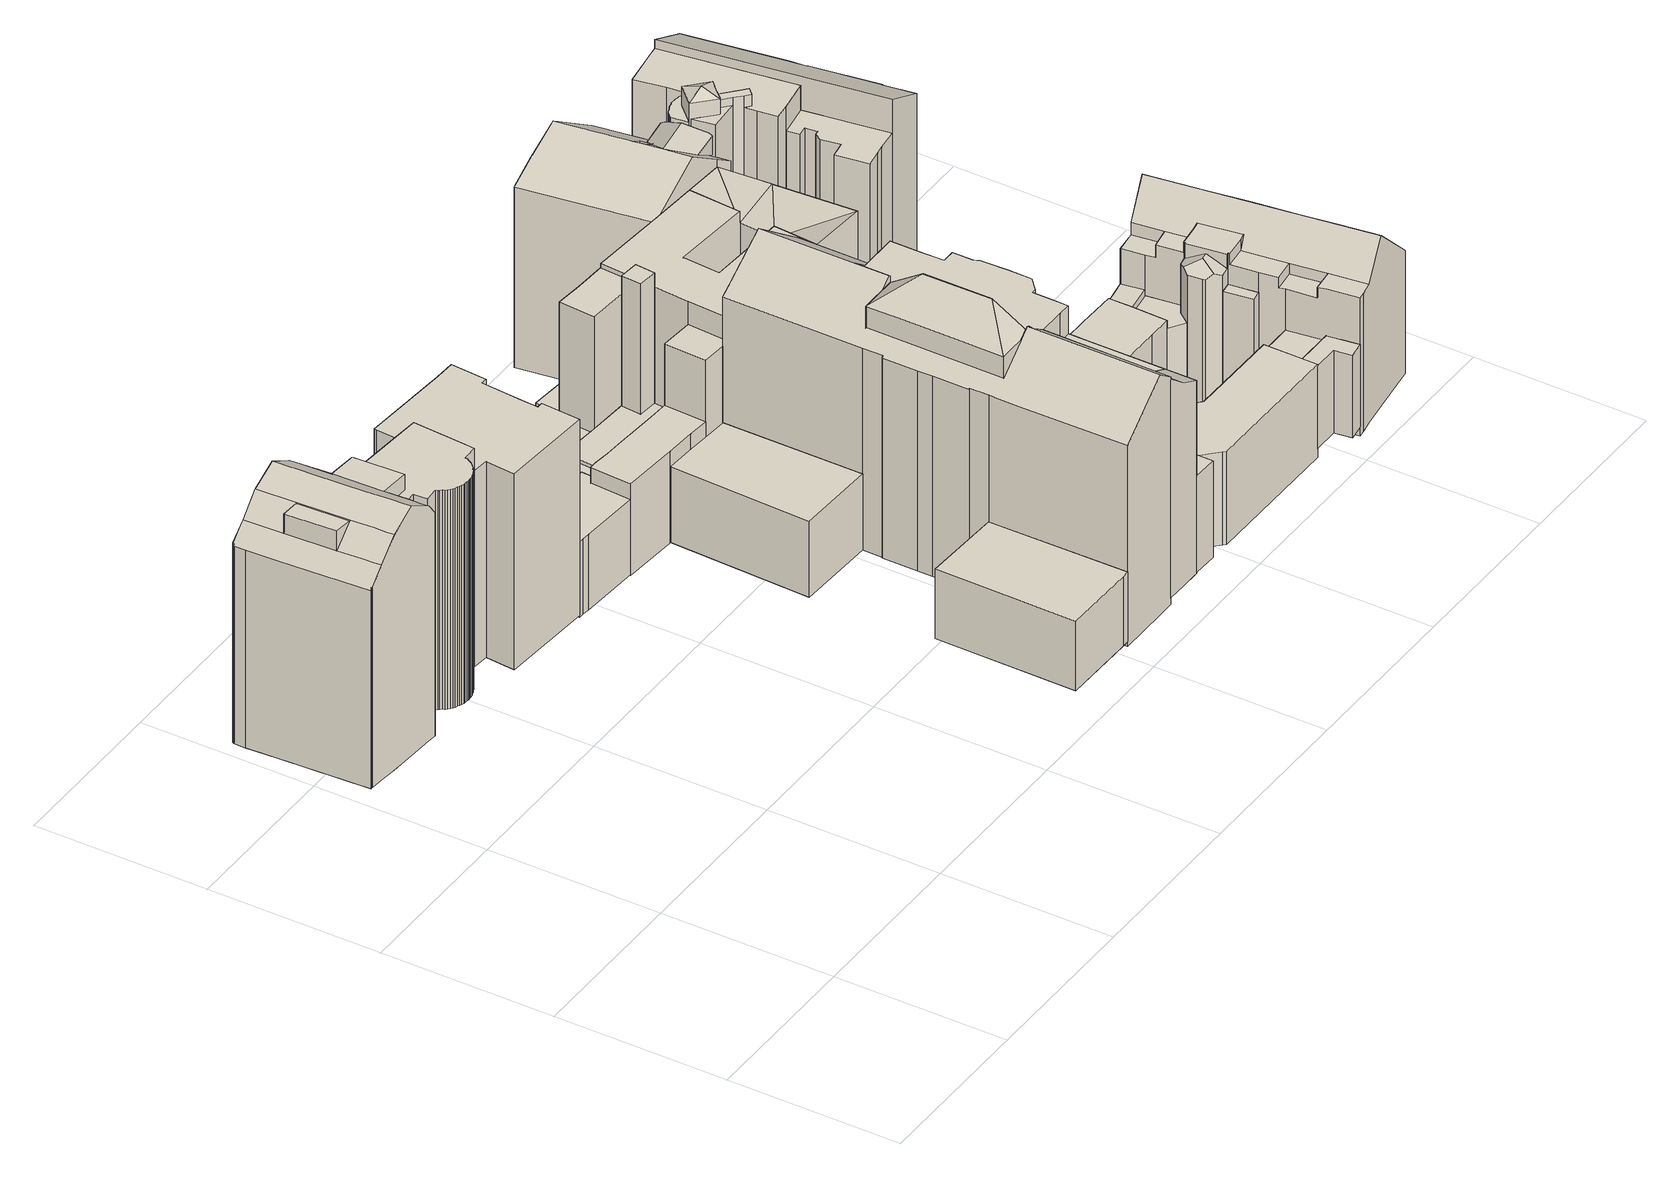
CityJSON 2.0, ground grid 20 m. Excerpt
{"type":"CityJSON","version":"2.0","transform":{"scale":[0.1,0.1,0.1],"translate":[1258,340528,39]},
"CityObjects":{
"building1":{"type":"Building","children":["building1-1","building1-2","building1-3","building1-4","building1-5","building1-6","building1-7","building1-8","building1-9","building1-10","building1-11"]},
"building1-1":{"type":"BuildingPart","attributes":{"measuredHeight":22.14,"roofType":"FLACHDACH","HoeheDach":"62","NiedrigsteTraufeDesGebaeudes":"61","Blattnummer":"102081","HoeheGrund":"40"},"parents":["building1"],"geometry":[{"type":"Solid","lod":"2","boundaries":[[[[0,1,2,3]],[[4,5,6]],[[7,8,9]],[[5,4,7,9]],[[10,11,12,13]],[[14,15,16,17]],[[2,18,3]],[[19,20,21,22]],[[8,23,9]],[[1,6,5,24,25,26]],[[4,27,0,28,29,30,31,7]],[[32,24,5,9,23,33,34]],[[35,19,22,36,10,13,37,38,39,14,17,40,41,42,43,31,30,29,28],[32,34,44,45,46,26,25,24]],[[47,21,20,3,18,48,49,33,23,8,50,51,52,16,15,53,54,55,12,11]],[[45,44,34,33,49,48]],[[18,2,1,26,46,45,48]],[[52,51,50,42,41,40,17,16]],[[8,7,31,43,42,50]],[[35,28,0,3,20,19]],[[54,53,15,14,39,38]],[[36,22,21,47,11,10]],[[12,55,54,38,37,13]],[[0,27,4,6,1]]]]}]},
"building1-2":{"type":"BuildingPart","attributes":{"measuredHeight":30.49,"roofType":"SATTELDACH","HoeheDach":"72","NiedrigsteTraufeDesGebaeudes":"65","Blattnummer":"102081","HoeheGrund":"41"},"parents":["building1"],"geometry":[{"type":"Solid","lod":"2","boundaries":[[[[56,57,58,59,60,61,62,63,64,65,66,67,68,69]],[[65,70,71,72,66]],[[73,74,70,75]],[[76,77,78,79,80,81]],[[82,83,84,85,86,76]],[[87,88,89,90,91,92,93,82]],[[94,69,68,95]],[[95,68,67,96]],[[97,60,59,98]],[[98,59,58,99]],[[100,56,69,94]],[[65,75,70]],[[74,73,64]],[[64,73,75,65]],[[74,101,71,70]],[[102,80,79,103]],[[103,79,78,104]],[[76,86,77]],[[105,85,84,106]],[[107,93,92,108]],[[109,91,90,110]],[[111,112,113,114]],[[115,116,117,118]],[[118,117,119,120]],[[120,119,121,122]],[[122,121,123,124]],[[125,126,127,128]],[[129,130,131,132]],[[132,131,133,134]],[[134,133,135,136]],[[136,135,137,138]],[[138,137,139,140]],[[140,139,141,142]],[[142,141,143,144]],[[144,143,145,146]],[[146,145,147,148]],[[148,147,149,150]],[[150,149,151,152]],[[152,151,153,154]],[[154,153,155,156]],[[156,155,157,158]],[[158,157,159,160]],[[160,159,161,162]],[[162,161,163,164]],[[164,163,165,166]],[[166,165,167,168]],[[168,167,169,170]],[[170,169,171,172]],[[172,171,173,174]],[[174,173,175,176]],[[176,175,177,178]],[[108,113,112,179,180,127,126,181,177,175,173,171,169,167,165,163,161,159,157,155,153,151,149,147,145,143,141,139,137,135,133,131,130,182,123,121,119,117,116,183,184,185,186,187,188,105,106,107]],[[85,105,188,187,186,189,190,191,192,193,86]],[[194,195,196,197,110,90,89,198,199,61,60,97]],[[66,72,200,81,80,102,201,202,203,204,96,67]],[[205,206,207,115,118,120,122,124,208,129,132,134,136,138,140,142,144,146,148,150,152,154,156,158,160,162,164,166,168,170,172,174,176,178,209,125,128,210,211,111,114,212,109,110,197,196,195,194,97,98,99,213,100,94,95,96,204,203,202,201,102,103,104,193,192,191,190,189]],[[214,215,216,217,198,89,88,87,82,76,81,200]],[[71,101,218,219,199,198,217,216,215,214,200,72]],[[63,62,61,199,219,218,101,74,64]],[[111,211,210,128,127,180,179,112]],[[206,205,189,186,185,184]],[[209,178,177,181,126,125]],[[129,208,124,123,182,130]],[[115,207,206,184,183,116]],[[109,212,114,113,108,92,91]],[[93,107,106,84,83,82]],[[193,104,78,77,86]],[[213,99,58,57,56,100]]]]}]},
"building1-3":{"type":"BuildingPart","attributes":{"measuredHeight":23.53,"roofType":"FLACHDACH","HoeheDach":"64","NiedrigsteTraufeDesGebaeudes":"64","Blattnummer":"102081","HoeheGrund":"41"},"parents":["building1"],"geometry":[{"type":"Solid","lod":"2","boundaries":[[[[220,221,222,223]],[[224,225,226,227]],[[227,226,221,220]],[[226,225,222,221]],[[225,224,223,222]],[[224,227,220,223]]]]}]},
"building1-4":{"type":"BuildingPart","attributes":{"measuredHeight":24,"roofType":"FLACHDACH","HoeheDach":"65","NiedrigsteTraufeDesGebaeudes":"65","Blattnummer":"102081","HoeheGrund":"41"},"parents":["building1"],"geometry":[{"type":"Solid","lod":"2","boundaries":[[[[228,229,230,206,189,231,232,233,234,235,236,237,238,239]],[[240,241,242,243,244,245,246,247,248,249,250,251,252,253]],[[253,252,229,228]],[[252,251,230,229]],[[251,250,206,230]],[[250,249,189,206]],[[249,248,231,189]],[[248,247,232,231]],[[247,246,233,232]],[[246,245,234,233]],[[245,244,235,234]],[[244,243,236,235]],[[243,242,237,236]],[[242,241,238,237]],[[241,240,239,238]],[[240,253,228,239]]]]}]},
"building1-5":{"type":"BuildingPart","attributes":{"measuredHeight":6.93,"roofType":"FLACHDACH","HoeheDach":"48","NiedrigsteTraufeDesGebaeudes":"48","Blattnummer":"102081","HoeheGrund":"41"},"parents":["building1"],"geometry":[{"type":"Solid","lod":"2","boundaries":[[[[254,255,256,257]],[[257,256,258,259]],[[259,258,260,261]],[[261,260,262,263]],[[263,262,264,265]],[[265,264,266,267]],[[268,269,270,271,255,254]],[[272,267,266,273,270,269]],[[272,269,268,254,257,259,261,263,265,267]],[[271,270,273,266,264,262,260,258,256,255]]]]}]},
"building1-6":{"type":"BuildingPart","attributes":{"measuredHeight":7.63,"roofType":"FLACHDACH","HoeheDach":"48","NiedrigsteTraufeDesGebaeudes":"48","Blattnummer":"102081","HoeheGrund":"41"},"parents":["building1"],"geometry":[{"type":"Solid","lod":"2","boundaries":[[[[221,274,275,276,277,278,279,280,223,222]],[[281,282,283,284,285,286,287,288,289,290]],[[290,289,274,221]],[[289,288,275,274]],[[288,287,276,275]],[[287,286,277,276]],[[286,285,278,277]],[[285,284,279,278]],[[284,283,280,279]],[[283,282,223,280]],[[282,281,222,223]],[[281,290,221,222]]]]}]},
"building1-7":{"type":"BuildingPart","attributes":{"measuredHeight":11.24,"roofType":"FLACHDACH","HoeheDach":"52","NiedrigsteTraufeDesGebaeudes":"52","Blattnummer":"102081","HoeheGrund":"41"},"parents":["building1"],"geometry":[{"type":"Solid","lod":"2","boundaries":[[[[291,292,293,294,295,296,297,298,299,300]],[[301,302,303,304,305,306,307,308,309,310]],[[310,309,292,291]],[[309,308,293,292]],[[308,307,294,293]],[[307,306,295,294]],[[306,305,296,295]],[[305,304,297,296]],[[304,303,298,297]],[[303,302,299,298]],[[302,301,300,299]],[[301,310,291,300]]]]}]},
"building1-8":{"type":"BuildingPart","attributes":{"measuredHeight":9.16,"roofType":"FLACHDACH","HoeheDach":"50","NiedrigsteTraufeDesGebaeudes":"50","Blattnummer":"102081","HoeheGrund":"41"},"parents":["building1"],"geometry":[{"type":"Solid","lod":"2","boundaries":[[[[311,312,313,314,315,316,317,318,319,320]],[[321,322,323,324,325,326,327,328,329,330]],[[330,329,312,311]],[[329,328,313,312]],[[328,327,314,313]],[[327,326,315,314]],[[326,325,316,315]],[[325,324,317,316]],[[324,323,318,317]],[[323,322,319,318]],[[322,321,320,319]],[[321,330,311,320]]]]}]},
"building1-9":{"type":"BuildingPart","attributes":{"measuredHeight":21.31,"roofType":"FLACHDACH","HoeheDach":"62","NiedrigsteTraufeDesGebaeudes":"62","Blattnummer":"102081","HoeheGrund":"41"},"parents":["building1"],"geometry":[{"type":"Solid","lod":"2","boundaries":[[[[280,331,332,333,220,223]],[[334,335,336,337,338,339]],[[339,338,331,280]],[[338,337,332,331]],[[337,336,333,332]],[[336,335,220,333]],[[335,334,223,220]],[[334,339,280,223]]]]}]},
"building1-10":{"type":"BuildingPart","attributes":{"measuredHeight":6.52,"roofType":"FLACHDACH","HoeheDach":"48","NiedrigsteTraufeDesGebaeudes":"48","Blattnummer":"102081","HoeheGrund":"41"},"parents":["building1"],"geometry":[{"type":"Solid","lod":"2","boundaries":[[[[340,341,342,343,344]],[[345,346,347,348,349]],[[349,348,341,340]],[[348,347,342,341]],[[347,346,343,342]],[[346,345,344,343]],[[345,349,340,344]]]]}]},
"building1-11":{"type":"BuildingPart","attributes":{"measuredHeight":18.87,"roofType":"FLACHDACH","HoeheDach":"60","NiedrigsteTraufeDesGebaeudes":"60","Blattnummer":"102081","HoeheGrund":"41"},"parents":["building1"],"geometry":[{"type":"Solid","lod":"2","boundaries":[[[[350,351,352,353,354,355]],[[356,357,358,359,360,361]],[[361,360,351,350]],[[360,359,352,351]],[[359,358,353,352]],[[358,357,354,353]],[[357,356,355,354]],[[356,361,350,355]]]]}]},
"building2":{"type":"Building","attributes":{"measuredHeight":6.82,"roofType":"FLACHDACH","HoeheDach":"48","NiedrigsteTraufeDesGebaeudes":"48","Blattnummer":"102081","HoeheGrund":"41"},"geometry":[{"type":"Solid","lod":"2","boundaries":[[[[362,363,364,365,366]],[[367,368,369,370,371]],[[371,370,363,362]],[[370,369,364,363]],[[369,368,365,364]],[[368,367,366,365]],[[367,371,362,366]]]]}]},
"building3":{"type":"Building","children":["building3-1","building3-2","building3-3","building3-4","building3-5","building3-6","building3-7","building3-8"]},
"building3-1":{"type":"BuildingPart","attributes":{"measuredHeight":27.2,"roofType":"FLACHDACH","HoeheDach":"69","NiedrigsteTraufeDesGebaeudes":"69","Blattnummer":"102081","HoeheGrund":"42"},"parents":["building3"],"geometry":[{"type":"Solid","lod":"2","boundaries":[[[[372,373,374,375,376,377,378,379,380,381,382,383,384,385,386,387,388,389],[390,391,392,393]],[[394,395,396,397,398,399,400,401,402,403,404,405,406,407,408,409,410,411],[412,413,414,415]],[[411,410,373,372]],[[410,409,374,373]],[[409,408,375,374]],[[408,407,376,375]],[[407,406,377,376]],[[406,405,378,377]],[[405,404,379,378]],[[404,403,380,379]],[[403,402,381,380]],[[402,401,382,381]],[[401,400,383,382]],[[400,399,384,383]],[[399,398,385,384]],[[398,397,386,385]],[[397,396,387,386]],[[396,395,388,387]],[[395,394,389,388]],[[394,411,372,389]],[[415,414,391,390]],[[414,413,392,391]],[[413,412,393,392]],[[412,415,390,393]]]]}]},
"building3-2":{"type":"BuildingPart","attributes":{"measuredHeight":11.83,"roofType":"FLACHDACH","HoeheDach":"54","NiedrigsteTraufeDesGebaeudes":"54","Blattnummer":"102081","HoeheGrund":"42"},"parents":["building3"],"geometry":[{"type":"Solid","lod":"2","boundaries":[[[[416,417,418,419,420]],[[421,422,423,424,425]],[[425,424,417,416]],[[424,423,418,417]],[[423,422,419,418]],[[422,421,420,419]],[[421,425,416,420]]]]}]},
"building3-3":{"type":"BuildingPart","attributes":{"measuredHeight":9.25,"roofType":"FLACHDACH","HoeheDach":"50","NiedrigsteTraufeDesGebaeudes":"50","Blattnummer":"102081","HoeheGrund":"41"},"parents":["building3"],"geometry":[{"type":"Solid","lod":"2","boundaries":[[[[426,427,428,429,430,431]],[[432,433,434,435,436,437]],[[437,436,427,426]],[[436,435,428,427]],[[435,434,429,428]],[[434,433,430,429]],[[433,432,431,430]],[[432,437,426,431]]]]}]},
"building3-4":{"type":"BuildingPart","attributes":{"measuredHeight":10.39,"roofType":"FLACHDACH","HoeheDach":"52","NiedrigsteTraufeDesGebaeudes":"52","Blattnummer":"102081","HoeheGrund":"41"},"parents":["building3"],"geometry":[{"type":"Solid","lod":"2","boundaries":[[[[438,439,440,441]],[[442,443,444,445]],[[445,444,439,438]],[[444,443,440,439]],[[443,442,441,440]],[[442,445,438,441]]]]}]},
"building3-5":{"type":"BuildingPart","attributes":{"measuredHeight":26.87,"roofType":"FLACHDACH","HoeheDach":"69","NiedrigsteTraufeDesGebaeudes":"65","Blattnummer":"102081","HoeheGrund":"42"},"parents":["building3"],"geometry":[{"type":"Solid","lod":"2","boundaries":[[[[446,447,448,449,450]],[[447,451,452,448]],[[453,454,455,456]],[[457,450,449,458]],[[458,449,448,459]],[[459,448,452]],[[460,461,462,453,456,463,464,465,466]],[[451,466,465,464,463,456,455,467,468,452]],[[460,466,451,447,446,461]],[[462,461,446,450,457,454,453]],[[457,458,459,452,468,467,455,454]]]]}]},
"building3-6":{"type":"BuildingPart","attributes":{"measuredHeight":30.35,"roofType":"PULTDACH","HoeheDach":"72","NiedrigsteTraufeDesGebaeudes":"69","Blattnummer":"102081","HoeheGrund":"42"},"parents":["building3"],"geometry":[{"type":"Solid","lod":"2","boundaries":[[[[469,470,471]],[[472,473,474]],[[475,471,470,476]],[[477,472,474,478]],[[479,473,472,477,480,481,482,476,470,469]],[[478,483,484,475,476,482,481,480,477]],[[485,486,474,473,479,469,471]],[[484,483,478,474,486,485,471,475]]]]}]},
"building3-7":{"type":"BuildingPart","attributes":{"measuredHeight":8.45,"roofType":"FLACHDACH","HoeheDach":"50","NiedrigsteTraufeDesGebaeudes":"50","Blattnummer":"102081","HoeheGrund":"42"},"parents":["building3"],"geometry":[{"type":"Solid","lod":"2","boundaries":[[[[487,488,489,490,491]],[[492,493,494,495,496]],[[496,495,488,487]],[[495,494,489,488]],[[494,493,490,489]],[[493,492,491,490]],[[492,496,487,491]]]]}]},
"building3-8":{"type":"BuildingPart","attributes":{"measuredHeight":29.46,"roofType":"SATTELDACH","HoeheDach":"70","NiedrigsteTraufeDesGebaeudes":"65","Blattnummer":"102081","HoeheGrund":"41"},"parents":["building3"],"geometry":[{"type":"Solid","lod":"2","boundaries":[[[[497,498,499,500,501,502,503,504,505,506,507,508,509,510,511,512,513,514,515]],[[506,516,517,518,519,507]],[[502,520,521,522,523,503]],[[524,515,514,525]],[[525,514,513,526]],[[526,513,512,527]],[[527,512,511,528]],[[528,511,510,427]],[[427,510,509,426]],[[426,509,508,529]],[[530,505,504,531]],[[532,498,497,533]],[[533,497,515,524]],[[534,519,518,535]],[[535,518,517,536]],[[536,517,516,537]],[[538,523,522,539]],[[539,522,521,540]],[[540,521,520,541]],[[536,537,542,530,531,543,538,539,540,541,544,545,546,547,532,533,524,525,526,527,528,427,426,529,548,534,535]],[[547,546,545,501,500,499,498,532]],[[544,541,520,502,501,545]],[[504,503,523,538,543,531]],[[530,542,537,516,506,505]],[[507,519,534,548,529,508]]]]}]},
"building4":{"type":"Building","attributes":{"measuredHeight":4.9,"roofType":"FLACHDACH","HoeheDach":"45","NiedrigsteTraufeDesGebaeudes":"45","Blattnummer":"102081","HoeheGrund":"40"},"geometry":[{"type":"Solid","lod":"2","boundaries":[[[[549,550,551,552,553,554]],[[555,556,557,558,559,560]],[[560,559,550,549]],[[559,558,551,550]],[[558,557,552,551]],[[557,556,553,552]],[[556,555,554,553]],[[555,560,549,554]]]]}]},
"building5":{"type":"Building","children":["building5-1","building5-2","building5-3","building5-4","building5-5"]},
"building5-1":{"type":"BuildingPart","attributes":{"measuredHeight":7.05,"roofType":"FLACHDACH","HoeheDach":"49","NiedrigsteTraufeDesGebaeudes":"49","Blattnummer":"102081","HoeheGrund":"42"},"parents":["building5"],"geometry":[{"type":"Solid","lod":"2","boundaries":[[[[561,562,563,564]],[[565,566,567,568]],[[568,567,562,561]],[[567,566,563,562]],[[566,565,564,563]],[[565,568,561,564]]]]}]},
"building5-2":{"type":"BuildingPart","attributes":{"measuredHeight":7.32,"roofType":"FLACHDACH","HoeheDach":"50","NiedrigsteTraufeDesGebaeudes":"50","Blattnummer":"102081","HoeheGrund":"42"},"parents":["building5"],"geometry":[{"type":"Solid","lod":"2","boundaries":[[[[569,570,571,572,573]],[[574,575,576,577,578]],[[578,577,570,569]],[[577,576,571,570]],[[576,575,572,571]],[[575,574,573,572]],[[574,578,569,573]]]]}]},
"building5-3":{"type":"BuildingPart","attributes":{"measuredHeight":4.11,"roofType":"FLACHDACH","HoeheDach":"46","NiedrigsteTraufeDesGebaeudes":"46","Blattnummer":"102081","HoeheGrund":"42"},"parents":["building5"],"geometry":[{"type":"Solid","lod":"2","boundaries":[[[[579,580,581,582]],[[583,584,585,586]],[[586,585,580,579]],[[585,584,581,580]],[[584,583,582,581]],[[583,586,579,582]]]]}]},
"building5-4":{"type":"BuildingPart","attributes":{"measuredHeight":9.91,"roofType":"PULTDACH","HoeheDach":"51","NiedrigsteTraufeDesGebaeudes":"51","Blattnummer":"102081","HoeheGrund":"42"},"parents":["building5"],"geometry":[{"type":"Solid","lod":"2","boundaries":[[[[587,588,589,590,591,592,593,594,595]],[[596,597,598,599,600,601,602,603,604]],[[596,595,594,597]],[[597,594,593,598]],[[598,593,592,599]],[[599,592,591,600]],[[600,591,590,601]],[[601,590,589,602]],[[602,589,588,603]],[[604,603,588,587,595,596]]]]}]},
"building5-5":{"type":"BuildingPart","attributes":{"measuredHeight":5.3,"roofType":"FLACHDACH","HoeheDach":"47","NiedrigsteTraufeDesGebaeudes":"47","Blattnummer":"102081","HoeheGrund":"42"},"parents":["building5"],"geometry":[{"type":"Solid","lod":"2","boundaries":[[[[605,606,607,608]],[[606,609,610,607]],[[609,611,612,610]],[[611,613,614,612]],[[613,615,616,614]],[[615,617,618,616]],[[617,619,620,618]],[[620,608,607,610,612,614,616,618]],[[617,615,613,611,609,606,605,619]],[[619,605,608,620]]]]}]},
"building6":{"type":"Building","children":["building6-1","building6-2","building6-3","building6-4","building6-5","building6-6","building6-7"]},
"building6-1":{"type":"BuildingPart","attributes":{"measuredHeight":10.09,"roofType":"FLACHDACH","HoeheDach":"53","NiedrigsteTraufeDesGebaeudes":"53","Blattnummer":"102081","HoeheGrund":"43"},"parents":["building6"],"geometry":[{"type":"Solid","lod":"2","boundaries":[[[[621,622,623,624,625,626]],[[627,628,629,630,631,632]],[[632,631,622,621]],[[631,630,623,622]],[[630,629,624,623]],[[629,628,625,624]],[[628,627,626,625]],[[627,632,621,626]]]]}]},
"building6-2":{"type":"BuildingPart","attributes":{"measuredHeight":10.68,"roofType":"FLACHDACH","HoeheDach":"53","NiedrigsteTraufeDesGebaeudes":"53","Blattnummer":"102081","HoeheGrund":"42"},"parents":["building6"],"geometry":[{"type":"Solid","lod":"2","boundaries":[[[[633,634,635,636,637]],[[638,639,640,641,642]],[[642,641,634,633]],[[641,640,635,634]],[[640,639,636,635]],[[639,638,637,636]],[[638,642,633,637]]]]}]},
"building6-3":{"type":"BuildingPart","attributes":{"measuredHeight":9.89,"roofType":"FLACHDACH","HoeheDach":"52","NiedrigsteTraufeDesGebaeudes":"52","Blattnummer":"102081","HoeheGrund":"43"},"parents":["building6"],"geometry":[{"type":"Solid","lod":"2","boundaries":[[[[643,644,645,646]],[[647,648,649,650]],[[650,649,644,643]],[[649,648,645,644]],[[648,647,646,645]],[[647,650,643,646]]]]}]},
"building6-4":{"type":"BuildingPart","attributes":{"measuredHeight":9.85,"roofType":"FLACHDACH","HoeheDach":"52","NiedrigsteTraufeDesGebaeudes":"52","Blattnummer":"102081","HoeheGrund":"42"},"parents":["building6"],"geometry":[{"type":"Solid","lod":"2","boundaries":[[[[634,651,652,653,654,635]],[[655,656,657,658,659,660]],[[660,659,651,634]],[[659,658,652,651]],[[658,657,653,652]],[[657,656,654,653]],[[656,655,635,654]],[[655,660,634,635]]]]}]},
"building6-5":{"type":"BuildingPart","attributes":{"measuredHeight":13.91,"roofType":"FLACHDACH","HoeheDach":"56","NiedrigsteTraufeDesGebaeudes":"56","Blattnummer":"102081","HoeheGrund":"42"},"parents":["building6"],"geometry":[{"type":"Solid","lod":"2","boundaries":[[[[661,662,663,664]],[[665,666,667,668]],[[668,667,662,661]],[[667,666,663,662]],[[666,665,664,663]],[[665,668,661,664]]]]}]},
"building6-6":{"type":"BuildingPart","attributes":{"measuredHeight":11.44,"roofType":"FLACHDACH","HoeheDach":"53","NiedrigsteTraufeDesGebaeudes":"53","Blattnummer":"102081","HoeheGrund":"42"},"parents":["building6"],"geometry":[{"type":"Solid","lod":"2","boundaries":[[[[669,670,671,672,673,674,675,676,677,678,679,680,681,682,418,417,683,684,685,686,687]],[[688,689,690,691,692,693,694,695,696,697,698,699,700,701,702,703,704,705,706,707,708]],[[708,707,670,669]],[[707,706,671,670]],[[706,705,672,671]],[[705,704,673,672]],[[704,703,674,673]],[[703,702,675,674]],[[702,701,676,675]],[[701,700,677,676]],[[700,699,678,677]],[[699,698,679,678]],[[698,697,680,679]],[[697,696,681,680]],[[696,695,682,681]],[[695,694,418,682]],[[694,693,417,418]],[[693,692,683,417]],[[692,691,684,683]],[[691,690,685,684]],[[690,689,686,685]],[[689,688,687,686]],[[688,708,669,687]]]]}]},
"building6-7":{"type":"BuildingPart","attributes":{"measuredHeight":20.83,"roofType":"SATTELDACH","HoeheDach":"63","NiedrigsteTraufeDesGebaeudes":"57","Blattnummer":"102081","HoeheGrund":"42"},"parents":["building6"],"geometry":[{"type":"Solid","lod":"2","boundaries":[[[[709,710,711,712,713,714]],[[712,715,716,717,713]],[[718,719,715,712,711]],[[720,721,722,723,724]],[[725,726,727,728]],[[729,730,731,732,733]],[[734,735,736,737,738]],[[739,740,741,742,743,744]],[[745,746,726]],[[747,748,749,750,751,752,753,754,755,756,757,758,759,760]],[[761,710,709,762]],[[762,709,714,763]],[[764,720,724,765]],[[721,728,727,722]],[[732,766,767,733]],[[725,768,745,726]],[[737,731,730,738]],[[722,727,769,723]],[[735,744,743,736]],[[770,741,740,771]],[[772,766,732]],[[736,743,731,737]],[[773,759,758,774]],[[774,758,757,775]],[[775,757,756,776]],[[776,756,755,777]],[[777,755,754,778]],[[754,753,778]],[[778,753,752,779]],[[780,781,770,771,782,783,784,785,786,787,788,789,790,791,761,762,763,792,793,794,795,796,797,764,765,798,799,773,774,775,776,777,778,779]],[[727,726,746,772,732,731,743,742,751,750,749,748,747,760,769]],[[724,723,769,760,759,773,799,798,765]],[[797,796,795,800,768,725,728,721,720,764]],[[783,782,771,740,739,744,735,734,784]],[[770,781,780,779,752,751,742,741]],[[785,784,734,738,730,729,786]],[[715,719,801,802,803,716]],[[787,786,729,733,767,804,788]],[[790,789,788,804,801,719,718]],[[717,716,803,800,795,794,793]],[[791,790,718,711,710,761]],[[714,713,717,793,792,763]],[[802,801,804,767,766,772,746,745,768,800,803]]]]}]},
"building7":{"type":"Building","children":["building7-1","building7-2","building7-3","building7-4","building7-5","building7-6"]},
"building7-1":{"type":"BuildingPart","attributes":{"measuredHeight":25.28,"roofType":"FLACHDACH","HoeheDach":"65","NiedrigsteTraufeDesGebaeudes":"65","Blattnummer":"102081","HoeheGrund":"40"},"parents":["building7"],"geometry":[{"type":"Solid","lod":"2","boundaries":[[[[805,806,807,808,809,810,811,812,813,814,815,816,817,818,819,820,821,822,823,824,825,826,827,828,829,830,831,832,833,834,835,836,837,838,839]],[[840,841,842,843,844,845,846,847,848,849,850,851,852,853,854,855,856,857,858,859,860,861,862,863,864,865,866,867,868,869,870,871,872,873,874]],[[874,873,806,805]],[[873,872,807,806]],[[872,871,808,807]],[[871,870,809,808]],[[870,869,810,809]],[[869,868,811,810]],[[868,867,812,811]],[[867,866,813,812]],[[866,865,814,813]],[[865,864,815,814]],[[864,863,816,815]],[[863,862,817,816]],[[862,861,818,817]],[[861,860,819,818]],[[860,859,820,819]],[[859,858,821,820]],[[858,857,822,821]],[[857,856,823,822]],[[856,855,824,823]],[[855,854,825,824]],[[854,853,826,825]],[[853,852,827,826]],[[852,851,828,827]],[[851,850,829,828]],[[850,849,830,829]],[[849,848,831,830]],[[848,847,832,831]],[[847,846,833,832]],[[846,845,834,833]],[[845,844,835,834]],[[844,843,836,835]],[[843,842,837,836]],[[842,841,838,837]],[[841,840,839,838]],[[840,874,805,839]]]]}]},
"building7-2":{"type":"BuildingPart","attributes":{"measuredHeight":27.5,"roofType":"TURMDACH","HoeheDach":"68","NiedrigsteTraufeDesGebaeudes":"67","Blattnummer":"102081","HoeheGrund":"41"},"parents":["building7"],"geometry":[{"type":"Solid","lod":"2","boundaries":[[[[875,876,877]],[[878,875,877]],[[875,879,876]],[[878,880,881,882,883,884,879,875]],[[885,886,887,888,889,890]],[[891,877,876,892]],[[892,876,879,893]],[[893,879,884,894]],[[889,883,882,890]],[[895,881,880,896]],[[897,888,887,898]],[[898,887,886,899]],[[899,886,885,900]],[[898,899,900,895,896,901,891,892,893,894,897]],[[900,885,890,882,881,895]],[[883,889,888,897,894,884]],[[901,896,880,878,877,891]]]]}]},
"building7-3":{"type":"BuildingPart","attributes":{"measuredHeight":26.41,"roofType":"SATTELDACH","HoeheDach":"66","NiedrigsteTraufeDesGebaeudes":"62","Blattnummer":"102081","HoeheGrund":"40"},"parents":["building7"],"geometry":[{"type":"Solid","lod":"2","boundaries":[[[[902,903,904,905,906,907]],[[904,903,908,909,910,911,912,913,914,915,916,917,918,919,920,921,905]],[[922,923,924,919,918,925,914,913]],[[912,926,927,922,913]],[[927,928,929,930,931,923,922]],[[932,907,906,933]],[[934,902,907,932]],[[935,917,916,936]],[[936,916,915,937]],[[938,910,909,939]],[[939,909,908,940]],[[919,924,920]],[[911,926,912]],[[941,930,929,942]],[[942,929,928,943]],[[931,930,941,944,945,946,947,921,920,924,923]],[[940,948,934,932,933,949,947,946,945,944,941,942,943,950,951,938,939],[952,935,936,937,953,954]],[[927,926,911,910,938,951,950,943,928]],[[915,914,925,954,953,937]],[[952,954,925,918,917,935]],[[948,940,908,903,902,934]],[[905,921,947,949,933,906]]]]}]},
"building7-4":{"type":"BuildingPart","attributes":{"measuredHeight":26.46,"roofType":"PULTDACH","HoeheDach":"66","NiedrigsteTraufeDesGebaeudes":"63","Blattnummer":"102081","HoeheGrund":"40"},"parents":["building7"],"geometry":[{"type":"Solid","lod":"2","boundaries":[[[[955,956,957,958,959,960,961,962,963,964]],[[965,966,967,968,969,970,971,972,973,974]],[[965,964,963,966]],[[968,961,960,969]],[[969,960,959,970]],[[970,959,958,971]],[[971,958,957,972]],[[972,957,956,973]],[[973,956,955,974]],[[974,955,964,965]],[[962,961,968,967,966,963]]]]}]},
"building7-5":{"type":"BuildingPart","attributes":{"measuredHeight":24.65,"roofType":"FLACHDACH","HoeheDach":"66","NiedrigsteTraufeDesGebaeudes":"66","Blattnummer":"102081","HoeheGrund":"41"},"parents":["building7"],"geometry":[{"type":"Solid","lod":"2","boundaries":[[[[975,976,977,978,979]],[[980,981,982,983,984]],[[984,983,976,975]],[[983,982,977,976]],[[982,981,978,977]],[[981,980,979,978]],[[980,984,975,979]]]]}]},
"building7-6":{"type":"BuildingPart","attributes":{"measuredHeight":20.6,"roofType":"FLACHDACH","HoeheDach":"62","NiedrigsteTraufeDesGebaeudes":"62","Blattnummer":"102081","HoeheGrund":"42"},"parents":["building7"],"geometry":[{"type":"Solid","lod":"2","boundaries":[[[[985,986,987,988,989,990,991,992,993,994,995,996,997]],[[998,999,1000,1001,1002,1003,1004,1005,1006,1007,1008,1009,1010]],[[1010,1009,986,985]],[[1009,1008,987,986]],[[1008,1007,988,987]],[[1007,1006,989,988]],[[1006,1005,990,989]],[[1005,1004,991,990]],[[1004,1003,992,991]],[[1003,1002,993,992]],[[1002,1001,994,993]],[[1001,1000,995,994]],[[1000,999,996,995]],[[999,998,997,996]],[[998,1010,985,997]]]]}]}
},
"vertices":[
[828,481,234],[765,538,219],[764,538,219],[760,486,234],[822,576,234],[768,580,219],[765,539,219],[818,637,234],[771,640,234],[767,580,219],[611,496,12],[611,496,234],[614,545,234],[614,545,12],[619,609,12],[619,609,234],[622,651,234],[622,651,12],[764,538,234],[759,486,12],[759,486,234],[729,488,234],[729,488,12],[767,580,234],[768,580,12],[765,539,12],[765,538,12],[825,534,234],[828,481,12],[825,534,12],[822,576,12],[818,637,12],[767,580,12],[673,587,234],[673,587,12],[760,486,12],[667,492,12],[614,549,12],[617,586,12],[617,591,12],[634,650,12],[677,647,12],[714,644,12],[771,640,12],[670,545,12],[670,544,12],[764,538,12],[667,492,234],[670,544,234],[670,545,234],[714,644,234],[677,647,234],[634,650,234],[617,591,234],[617,586,234],[614,549,234],
[2,680,264],[4,643,264],[9,539,264],[11,540,267],[12,539,267],[27,538,285],[26,546,285],[26,561,285],[24,588,285],[21,647,285],[19,693,285],[3,695,266],[3,693,266],[2,693,264],[42,646,309],[42,646,310],[40,692,310],[24,588,309],[45,586,309],[21,647,309],[101,641,310],[135,639,263],[133,683,263],[133,685,263],[126,686,274],[98,688,310],[103,582,310],[115,581,310],[139,580,309],[136,638,309],[135,639,309],[105,555,310],[105,540,310],[106,532,310],[116,531,295],[114,568,296],[116,568,293],[115,581,293],[2,693,22],[3,693,22],[3,695,22],[12,539,22],[11,540,22],[9,539,22],[2,680,22],[45,586,310],[126,686,22],[133,685,22],[133,683,22],[136,638,290],[139,580,290],[115,581,290],[116,568,290],[114,568,22],[116,531,22],[138,553,22],[138,553,290],[137,569,290],[137,569,22],[215,557,22],[215,557,290],[215,555,290],[215,555,22],[213,552,290],[213,552,22],[212,550,290],[212,550,22],[211,548,290],[211,548,22],[155,552,22],[155,552,290],[154,554,290],[154,554,22],[209,546,22],[209,546,290],[207,544,290],[207,544,22],[205,542,290],[205,542,22],[203,541,290],[203,541,22],[201,539,290],[201,539,22],[199,538,290],[199,538,22],[197,537,290],[197,537,22],[194,536,290],[194,536,22],[192,535,290],[192,535,22],[189,535,290],[189,535,22],[187,535,290],[187,535,22],[184,534,290],[184,534,22],[182,535,290],[182,535,22],[179,535,290],[179,535,22],[177,535,290],[177,535,22],[174,536,290],[174,536,22],[172,537,290],[172,537,22],[170,538,290],[170,538,22],[167,539,290],[167,539,22],[165,540,290],[165,540,22],[163,542,290],[163,542,22],[161,544,290],[161,544,22],[159,546,290],[159,546,22],[158,548,290],[158,548,22],[156,550,290],[156,550,22],[140,553,290],[153,554,290],[155,551,290],[210,547,290],[218,557,290],[233,558,290],[234,573,290],[238,631,290],[214,633,290],[149,638,290],[238,631,22],[214,633,22],[149,638,22],[136,638,22],[135,639,22],[27,538,22],[48,536,22],[77,534,22],[106,532,22],[77,534,327],[48,536,310],[69,690,327],[98,688,22],[69,690,22],[40,692,22],[19,693,22],[234,573,22],[233,558,22],[218,557,22],[210,547,22],[155,551,22],[153,554,22],[140,553,22],[116,568,22],[4,643,22],[71,644,327],[74,584,327],[76,557,327],[76,542,327],[47,559,310],[47,544,310],
[619,609,16],[617,586,16],[594,588,16],[596,611,16],[596,611,251],[594,588,251],[617,586,251],[619,609,251],
[360,514,22],[250,522,22],[253,556,22],[241,675,22],[241,678,22],[347,670,22],[371,669,22],[368,627,22],[361,628,22],[357,580,22],[356,560,22],[363,560,22],[363,560,262],[356,560,262],[357,580,262],[361,628,262],[368,627,262],[371,669,262],[347,670,262],[241,678,262],[241,675,262],[238,631,262],[233,558,262],[253,556,262],[250,522,262],[360,514,262],
[818,637,24],[818,637,93],[840,635,93],[840,635,24],[885,632,93],[885,632,24],[888,610,93],[888,610,24],[897,551,93],[897,551,24],[903,513,93],[903,513,24],[910,475,93],[910,475,24],[824,551,24],[828,481,24],[828,481,93],[824,551,93],[835,480,24],[835,480,93],
[614,545,16],[575,548,16],[574,548,16],[551,549,16],[495,553,16],[500,618,16],[549,614,16],[594,588,92],[596,611,92],[549,614,92],[500,618,92],[495,553,92],[551,549,92],[574,548,92],[575,548,92],[614,545,92],[617,586,92],
[446,508,19],[449,556,19],[458,556,19],[477,554,19],[495,553,19],[551,549,19],[574,548,19],[572,499,19],[547,501,19],[512,503,19],[512,503,131],[547,501,131],[572,499,131],[574,548,131],[551,549,131],[495,553,131],[477,554,131],[458,556,131],[449,556,131],[446,508,131],
[446,508,20],[375,513,20],[366,514,20],[360,514,20],[363,560,20],[356,560,20],[357,580,20],[459,573,20],[458,556,20],[449,556,20],[449,556,112],[458,556,112],[459,573,112],[357,580,112],[356,560,112],[363,560,112],[360,514,112],[366,514,112],[375,513,112],[446,508,112],
[552,656,16],[584,653,16],[622,651,16],[596,611,229],[619,609,229],[622,651,229],[584,653,229],[552,656,229],[549,614,229],
[549,614,21],[500,618,21],[501,638,21],[502,659,21],[552,656,21],[552,656,87],[502,659,87],[501,638,87],[500,618,87],[549,614,87],
[574,548,18],[575,548,18],[614,545,18],[611,496,18],[600,497,18],[572,499,18],[572,499,206],[600,497,206],[611,496,206],[614,545,206],[575,548,206],[574,548,206],
[500,618,20],[495,553,20],[477,554,20],[487,637,20],[501,638,20],[501,638,88],[487,637,88],[477,554,88],[495,553,88],[500,618,88],
[682,178,25],[664,178,25],[664,183,25],[663,342,25],[663,383,25],[729,383,25],[729,350,25],[730,321,25],[745,321,25],[745,297,25],[748,291,25],[749,259,25],[749,232,25],[735,219,25],[730,219,25],[730,197,25],[730,178,25],[715,178,25],[699,251,25],[699,276,25],[667,276,25],[668,251,25],[715,178,298],[730,178,298],[730,197,298],[730,219,298],[735,219,298],[749,232,298],[749,259,298],[748,291,298],[745,297,298],[745,321,298],[730,321,298],[729,350,298],[729,383,298],[663,383,298],[663,342,298],[664,183,298],[664,178,298],[682,178,298],[668,251,298],[667,276,298],[699,276,298],[699,251,298],
[730,172,29],[760,171,29],[760,54,29],[760,29,29],[730,30,29],[730,30,147],[760,29,147],[760,54,147],[760,171,147],[730,172,147],
[600,497,20],[600,335,20],[506,339,20],[512,503,20],[547,501,20],[572,499,20],[572,499,113],[547,501,113],[512,503,113],[506,339,113],[600,335,113],[600,497,113],
[729,488,23],[759,486,23],[759,351,23],[729,350,23],[729,350,127],[759,351,127],[759,486,127],[729,488,127],
[682,30,296],[706,30,276],[706,66,276],[706,155,276],[682,155,296],[730,30,264],[730,66,264],[682,178,28],[682,178,264],[730,178,264],[730,178,28],[682,155,264],[706,155,264],[706,66,264],[706,30,28],[682,30,28],[682,155,28],[730,172,28],[730,155,28],[730,66,28],[730,30,28],[730,172,264],[730,155,264],
[664,305,330],[663,342,305],[617,342,305],[664,183,305],[664,225,330],[617,183,305],[617,342,26],[663,342,26],[664,183,26],[617,183,26],[664,226,330],[664,225,26],[664,226,26],[664,305,26],[617,226,26],[617,305,26],[617,305,305],[617,226,305],
[600,190,26],[601,30,26],[593,30,26],[505,31,26],[506,194,26],[506,194,111],[505,31,111],[593,30,111],[601,30,111],[600,190,111],
[600,213,266],[600,190,266],[600,183,266],[600,155,266],[601,30,266],[662,30,314],[661,183,314],[617,183,280],[617,342,280],[661,342,314],[661,493,314],[611,496,275],[600,497,267],[600,335,267],[600,312,267],[599,312,265],[599,271,265],[599,254,265],[599,212,265],[663,342,313],[663,383,313],[729,383,261],[729,488,261],[682,30,299],[682,178,299],[664,178,312],[664,183,313],[599,212,20],[599,254,20],[599,271,20],[599,312,20],[600,312,20],[611,496,20],[617,342,20],[617,183,20],[600,190,20],[600,213,20],[729,488,20],[729,383,20],[663,383,20],[663,342,20],[664,183,20],[664,178,20],[682,178,20],[682,30,20],[661,342,20],[661,183,20],[662,30,20],[601,30,20],[600,155,20],[600,183,20],[661,493,20],
[638,701,15],[634,650,15],[622,651,15],[584,653,15],[588,705,15],[635,701,15],[635,701,64],[588,705,64],[584,653,64],[622,651,64],[634,650,64],[638,701,64],
[828,425,31],[828,481,31],[910,475,31],[910,426,31],[910,426,101],[910,475,101],[828,481,101],[828,425,101],
[861,304,32],[893,304,32],[893,261,32],[828,261,32],[828,304,32],[828,304,105],[828,261,105],[893,261,105],[893,304,105],[861,304,105],
[861,304,31],[861,356,31],[893,356,31],[893,304,31],[893,304,72],[893,356,72],[861,356,72],[861,304,72],
[759,351,125],[760,261,125],[762,261,125],[790,261,123],[828,261,120],[828,304,120],[828,425,120],[828,481,120],[759,486,125],[759,486,26],[828,481,26],[828,425,26],[828,304,26],[828,261,26],[790,261,26],[762,261,26],[760,261,26],[759,351,26],
[920,426,83],[902,356,83],[902,356,30],[920,426,30],[893,356,83],[893,356,30],[861,356,83],[861,356,30],[861,304,83],[861,304,30],[828,304,83],[828,304,30],[828,425,83],[828,425,30],[910,426,83],[910,426,30],
[954,47,40],[1001,47,40],[1006,11,40],[987,8,40],[984,28,40],[954,28,40],[954,28,141],[984,28,141],[987,8,141],[1006,11,141],[1001,47,141],[954,47,141],
[969,265,34],[973,239,34],[939,234,34],[939,260,34],[953,262,34],[953,262,140],[939,260,140],[939,234,140],[973,239,140],[969,265,140],
[954,47,36],[954,90,36],[995,90,36],[1001,47,36],[1001,47,135],[995,90,135],[954,90,135],[954,47,135],
[979,196,34],[967,194,34],[956,180,34],[938,192,34],[939,234,133],[938,192,133],[956,180,133],[967,194,133],[979,196,133],[973,239,133],
[990,118,34],[978,116,34],[973,149,34],[986,151,34],[986,151,173],[973,149,173],[978,116,173],[990,118,173],
[939,260,29],[939,234,29],[938,192,29],[910,192,29],[844,193,29],[839,188,29],[821,170,29],[820,114,29],[843,91,29],[954,90,29],[954,47,29],[954,28,29],[785,29,29],[782,32,29],[760,231,29],[762,234,29],[790,261,29],[828,261,29],[893,261,29],[893,261,143],[828,261,143],[790,261,143],[762,234,143],[760,231,143],[760,171,143],[760,54,143],[782,32,143],[785,29,143],[954,28,143],[954,47,143],[954,90,143],[843,91,143],[820,114,143],[821,170,143],[839,188,143],[844,193,143],[910,192,143],[938,192,143],[939,234,143],[939,260,143],
[958,163,192],[959,160,192],[965,155,197],[972,172,205],[960,186,197],[956,180,192],[981,173,205],[977,196,193],[967,194,193],[973,149,193],[984,151,193],[973,239,183],[975,228,183],[999,232,183],[994,268,183],[969,265,183],[979,198,198],[1003,201,198],[999,232,198],[975,228,198],[990,118,198],[993,97,198],[1018,100,198],[1011,152,198],[986,149,198],[995,90,185],[999,56,185],[1024,59,185],[1018,100,185],[993,97,185],[1001,47,198],[1006,11,198],[1013,12,198],[1030,15,198],[1024,59,198],[999,56,198],[1003,201,211],[1013,203,211],[1032,205,238],[1039,156,238],[1046,104,238],[1052,64,238],[1059,19,238],[1117,27,180],[1102,135,180],[1102,135,179],[1101,142,179],[1098,166,179],[1097,174,179],[1096,174,180],[1081,281,180],[1022,272,238],[959,160,29],[958,163,29],[956,180,29],[973,239,29],[969,265,29],[1011,152,211],[986,149,211],[979,198,211],[994,268,198],[1013,12,29],[1006,11,29],[1020,154,211],[1081,281,29],[1096,174,29],[1097,174,29],[1098,166,29],[1101,142,29],[1102,135,29],[1117,27,29],[1059,19,29],[1030,15,29],[1001,47,29],[999,56,29],[995,90,29],[993,97,29],[990,118,29],[986,149,29],[986,151,29],[984,151,29],[973,149,29],[965,155,29],[960,186,29],[967,194,29],[977,196,29],[979,196,29],[979,198,29],[975,228,29],[994,268,29],[1022,272,29],[979,196,211],[984,151,211],[981,173,211],[977,196,211],[986,151,211],
[834,679,9],[831,699,9],[833,701,9],[834,702,9],[836,704,9],[838,706,9],[841,707,9],[843,708,9],[845,709,9],[848,710,9],[850,710,9],[852,711,9],[855,711,9],[858,711,9],[860,711,9],[862,710,9],[865,710,9],[867,709,9],[870,708,9],[872,707,9],[874,705,9],[871,728,9],[865,764,9],[904,770,9],[920,772,9],[943,618,9],[906,612,9],[888,610,9],[885,632,9],[883,646,9],[889,641,9],[896,648,9],[870,672,9],[876,678,9],[853,700,9],[853,700,262],[876,678,262],[870,672,262],[896,648,262],[889,641,262],[883,646,262],[885,632,262],[888,610,262],[906,612,262],[943,618,262],[920,772,262],[904,770,262],[865,764,262],[871,728,262],[874,705,262],[872,707,262],[870,708,262],[867,709,262],[865,710,262],[862,710,262],[860,711,262],[858,711,262],[855,711,262],[852,711,262],[850,710,262],[848,710,262],[845,709,262],[843,708,262],[841,707,262],[838,706,262],[836,704,262],[834,702,262],[833,701,262],[831,699,262],[834,679,262],
[854,678,294],[853,700,286],[833,679,286],[855,657,286],[876,678,286],[856,657,286],[863,665,286],[863,665,285],[870,672,285],[870,672,286],[875,654,276],[883,646,276],[889,641,276],[896,648,276],[870,672,276],[863,665,276],[833,679,19],[853,700,19],[876,678,19],[870,672,19],[863,665,19],[856,657,19],[896,648,19],[889,641,19],[883,646,19],[875,654,19],[855,657,19],
[714,644,228],[777,640,271],[773,670,271],[755,788,271],[720,792,247],[692,794,228],[818,637,243],[840,635,228],[838,651,228],[838,655,228],[803,650,253],[775,673,269],[788,694,258],[773,691,269],[770,705,269],[788,708,257],[790,696,257],[795,704,253],[829,709,228],[818,782,228],[821,680,269],[830,705,255],[829,709,253],[790,694,258],[838,655,253],[837,659,255],[834,677,255],[833,679,256],[834,679,255],[831,699,255],[692,794,7],[720,792,7],[714,644,7],[788,708,7],[770,705,7],[773,691,7],[838,651,7],[840,635,7],[818,637,7],[834,679,7],[833,679,7],[834,677,7],[831,699,7],[830,705,7],[829,709,7],[818,782,7],[777,640,7],[755,788,7],[837,659,7],[838,655,7],[790,696,7],[788,694,7],[790,694,7],
[958,521,273],[1018,530,239],[1013,567,238],[1014,567,238],[1003,646,237],[1001,646,238],[1001,647,238],[999,665,238],[981,781,238],[920,772,273],[920,772,8],[981,781,8],[999,665,8],[1001,647,8],[1001,646,8],[1003,646,8],[1014,567,8],[1013,567,8],[1018,530,8],[958,521,8],
[838,651,21],[834,677,21],[856,657,21],[863,665,21],[875,654,21],[875,654,267],[863,665,267],[856,657,267],[834,677,267],[838,651,267],
[906,612,26],[943,618,26],[958,521,26],[933,518,26],[922,516,26],[903,513,26],[897,551,26],[915,554,26],[912,576,26],[916,584,26],[922,585,26],[920,599,26],[908,597,26],[908,597,232],[920,599,232],[922,585,232],[916,584,232],[912,576,232],[915,554,232],[897,551,232],[903,513,232],[922,516,232],[933,518,232],[958,521,232],[943,618,232],[906,612,232]
]}
